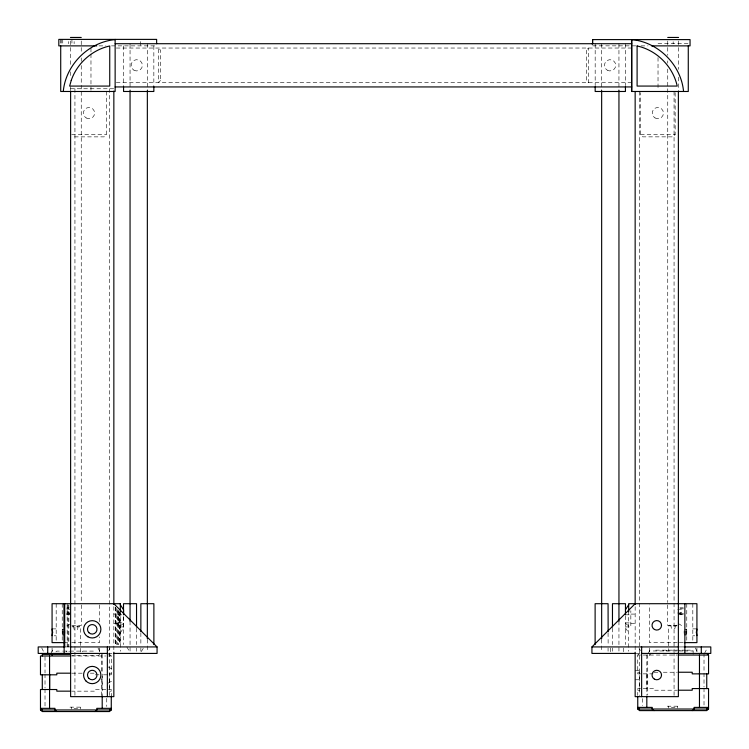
<?xml version="1.0" encoding="UTF-8"?>
<svg xmlns="http://www.w3.org/2000/svg" width="749" height="749" viewBox="0 0 749 749"><rect width="100%" height="100%" fill="white"/><g stroke="black" fill="none" stroke-linecap="round" stroke-linejoin="round"><path stroke-width="0.56" stroke-dasharray="3.75 2.81" d="M595.174 43.714L595.174 85.629M625.434 43.714L625.434 85.629M675.139 92.642L675.139 134.698L672.976 136.861L642.717 136.861L640.564 134.698L640.564 92.642M673.154 43.779L673.154 41.691M50.951 653.418L53.731 647.857M108.624 650.638L110.009 647.857M648.25 653.418L651.031 647.857M704.537 653.418L707.309 647.857M141.327 651.564L144.098 646.93M120.327 632.886L123.566 627.915L123.566 614.302M106.283 91.481L106.283 134.708L104.12 136.87L73.861 136.87L72.419 135.429M650.45 654.401L649.364 655.375L649.364 654.401M55.903 651.911L56.812 651.096L62.401 651.096M99.664 654.364L98.568 655.347L71.745 655.347M640.535 673.866L637.745 673.866L637.745 655.047L639.562 653.418L639.562 655.047M120.327 625.864L123.566 623.374M66.923 625.818L69.694 624.151M108.287 683.116L111.994 680.897M678.379 614.086L683.013 611.306M684.249 634.6L686.767 634.356M680.204 613.534L683.481 613.272M677.733 609.302L683.378 609.003M684.024 633.654L686.767 633.532M683.931 632.793L686.767 632.727M66.474 614.255L70.706 614.236M658.025 43.714L688.284 43.714M99.046 45.876L105.946 45.876M111.489 45.876L156.635 45.876M592.581 45.848L635.91 45.858M641.032 45.876L648.035 45.876M116.31 48.039L631.697 48.03M116.31 82.615L631.697 82.615M70.621 88.757L113.848 88.757M71.698 134.708L106.283 134.708M640.564 134.698L675.139 134.698M66.83 607.814L69.133 607.814M679.867 607.814L683.322 607.814M66.605 608.825L68.796 608.825M680.204 608.825L683.481 608.825M66.82 613L71.408 613M677.583 613L683.322 613M113.848 614.086L118.164 614.086M630.836 614.086L635.152 614.086M66.83 614.732L69.133 614.732M118.164 614.798L123.566 614.798M625.434 614.798L630.836 614.798M679.867 614.732L683.322 614.732M118.164 622.878L123.566 622.878M625.434 622.878L630.836 622.878M113.848 623.589L118.164 623.589M630.836 623.589L635.152 623.589M71.876 625.321L81.463 625.321L81.463 604.846M677.124 625.321L667.528 625.321L667.528 604.846M123.566 626.913L118.164 626.913L118.164 610.753M625.434 626.913L630.836 626.913L630.836 610.753M52.205 628.888L56.184 628.888M62.233 629.179L63.206 629.179M692.816 628.888L696.795 628.888M62.233 629.347L64.199 629.347M684.801 629.347L686.767 629.347M62.233 631.033L64.976 631.033M684.024 631.033L686.767 631.033M62.233 631.894L65.069 631.894M683.931 631.894L686.767 631.894M62.233 635.068L64.62 635.068M684.38 635.068L686.767 635.068M54.19 635.807L56.184 635.807M692.816 635.807L694.8 635.807M63.965 642.614L69.694 642.614M71.745 642.614L99.626 642.614L99.626 636.893M677.255 642.614L649.374 642.614L649.374 604.855M679.306 642.614L685.035 642.614M66.258 646.93L69.816 646.93M679.184 646.93L683.893 646.93M685.644 650.151L654.092 650.151L653.184 650.965L677.283 650.965M686.627 650.151L692.216 650.151L693.125 650.965L693.125 654.401M679.287 650.965L683.135 650.965M684.174 650.965L693.125 650.965M63.384 651.096L94.936 651.096L95.844 651.911M108.202 653.418L112.856 653.418M636.144 653.418L640.798 653.418M108.493 654.364L109.466 654.364L111.283 655.993L111.283 674.812L102.079 674.812L102.079 689.52M637.745 655.047L640.535 655.047M643.194 655.047L677.246 655.047M71.782 655.993L105.834 655.993M108.493 655.993L111.283 655.993M635.152 670.271L640.564 670.271M637.745 672.237L639.562 672.237L639.562 690.213L637.745 690.213M654.092 672.237L658.708 672.237M663.333 672.237L677.199 672.237M71.829 673.182L82.231 673.182M90.32 673.182L94.936 673.182L94.936 674.812L101.162 674.812M111.283 673.182L109.466 673.182L109.466 691.158L111.283 691.158M643.194 673.866L653.072 673.866M635.152 679.783L640.564 679.783M640.535 688.574L637.745 688.574L637.745 695.212M643.194 688.574L654.092 688.574L654.092 690.213L677.199 690.213M105.834 689.52L94.936 689.52L94.936 691.158L71.829 691.158M108.493 689.52L111.283 689.52L111.283 696.158M667.247 706.195L679.053 706.195M69.975 707.14L81.781 707.14M671.338 707.337L674.971 707.337M74.057 708.282L77.69 708.282M685.794 629.179L686.767 629.179M678.294 614.236L683.584 614.255M62.233 632.727L65.069 632.793M62.233 633.532L64.976 633.654M66.745 609.059L71.267 609.302M66.605 613.356L68.796 613.534M62.233 634.356L64.751 634.6M678.379 623.589L683.013 626.37M66.923 611.858L69.694 613.525M108.287 666.938L113.848 670.271M625.434 623.374L628.673 625.864M667.247 650.965L666.348 650.151L666.348 650.965M625.434 627.915L628.673 632.886M126.815 646.93L129.586 651.564M695.269 647.857L698.049 653.418M638.991 647.857L640.376 650.638M97.969 647.857L100.75 653.418M41.691 647.857L44.463 653.418M704.013 653.418L704.013 671.956M704.013 673.117L704.013 687.011M704.013 688.172L704.013 705.549M696.926 648.016L696.926 653.418M692.816 603.703L692.816 641.462M686.767 603.703L686.767 641.462M679.961 650.151L679.961 650.965M678.557 40.961L678.557 69.339M678.557 77.231L678.557 91.481M677.686 706.195L677.686 708.151M676.778 625.106L676.778 625.921L669.522 625.921L669.522 625.106L668.614 625.921L668.614 651.124M675.326 625.434L674.971 628.374L671.338 628.374L670.973 625.434M674.063 91.481L674.063 651.078M674.063 652.239L674.063 695.465M668.614 706.195L668.614 708.151M667.743 40.961L667.743 55.36M667.743 60.847L667.743 63.188M667.743 69.039L667.743 602.533M663.623 650.151L663.623 650.965M658.025 57.57L658.025 90.311M649.374 648.016L649.374 653.418M647.735 654.579L647.735 695.128M646.949 673.866L646.949 688.574M646.827 655.047L646.827 695.212M642.286 698.602L642.286 705.549M639.477 91.481L639.477 695.465M635.152 606.681L635.152 651.106M628.673 610.753L628.673 651.255M625.434 615.95L625.49 644.599M623.271 648.016L623.271 653.418M618.946 43.714L618.946 91.481M618.946 621.23L618.946 651.106M612.467 628.242L612.467 644.599M612.467 648.016L612.467 651.255M610.304 648.016L610.304 653.418M608.066 632.914L608.141 644.599M608.066 648.016L608.066 651.255M601.653 43.714L601.653 90.311M601.653 639.374L601.653 651.106M153.845 45.876L153.845 85.629M147.347 43.714L147.347 91.481M147.347 639.374L147.347 651.106M140.859 632.914L140.859 644.599M140.859 648.016L140.859 651.255M140.69 41.551L140.69 45.876M136.533 628.242L136.533 644.599M136.533 648.016L136.533 651.255M130.054 43.714L130.054 90.32M130.054 621.23L130.054 651.106M123.557 45.876L123.557 85.629M123.51 616.558L123.51 644.599M120.327 610.753L120.327 651.255M120.093 613.057L120.093 644.599M119.746 611.886L119.746 644.599M119.278 611.886L119.278 644.599M118.707 610.716L118.707 644.599M118.033 610.716L118.033 644.599M117.284 609.546L117.284 644.599M116.47 608.385L116.47 644.599M115.608 607.214L115.608 644.599M115.365 607.214L115.365 644.599M113.848 606.624L113.848 651.106M109.523 88.757L109.523 695.475M109.466 654.364L109.466 655.993M106.742 698.386L106.742 706.494M102.201 654.364L102.201 696.158M101.293 654.364L101.293 671.741M101.293 678.688L101.293 696.074M99.626 604.855L99.626 623.159M99.626 648.016L99.626 653.418M90.975 48.208L90.975 52.889M90.975 54.059L90.975 90.311M82.68 651.096L82.68 651.911M81.248 40.961L81.248 53.825M81.257 57.907L81.257 61.381M81.248 65.528L81.248 602.533M80.415 652.07L80.415 626.866L79.506 626.052L79.506 626.866L72.241 626.866L72.241 626.052M80.415 707.14L80.415 709.097M74.937 88.757L74.937 651.05M74.937 652.22L74.937 695.475M74.123 41.551L74.123 43.714M71.932 39.388L71.932 43.714M71.342 707.14L71.342 709.097M70.443 40.961L70.443 66.015M70.443 71.801L70.443 77.587M70.443 86.584L70.443 91.481M69.067 651.096L69.067 651.911M68.852 604.874L68.852 646.93M68.281 41.551L68.281 43.714M68 604.874L68 646.93M67.176 603.703L67.176 646.93M66.343 651.096L66.343 651.911M62.747 39.388L62.747 43.714M62.233 603.703L62.233 641.462M61.24 39.388L61.24 43.714M60.716 39.388L60.716 43.714M56.184 603.703L56.184 641.462M52.074 648.016L52.074 653.418M45.015 656.676L45.015 672.902M45.015 674.053L45.015 687.957M45.015 689.117L45.015 706.494M586.308 50.192L586.308 80.452L588.471 82.615L588.471 48.03L586.308 50.192M160.529 80.452L158.367 82.615L158.367 48.039L160.529 50.192L160.529 80.452M78.055 626.052L77.69 629.319L74.057 629.319L73.702 626.052L78.055 626.052M133.94 70.191A5.617 5.617 0 0 0 142.376 65.322A5.617 5.617 0 0 0 133.94 60.454A5.617 5.617 0 0 0 133.94 70.191M86.182 117.958A5.617 5.617 0 0 0 94.608 113.09A5.617 5.617 0 0 0 86.182 108.221A5.617 5.617 0 0 0 86.182 117.958M655.038 117.958A5.617 5.617 0 0 0 663.464 113.09A5.617 5.617 0 0 0 655.038 108.221A5.617 5.617 0 0 0 655.038 117.958M607.27 70.191A5.617 5.617 0 0 0 615.706 65.322A5.617 5.617 0 0 0 607.27 60.454A5.617 5.617 0 0 0 607.27 70.191"/><path stroke-width="1.12" d="M592.581 39.603L592.581 43.77L592.581 39.603L690.054 39.603L690.054 45.876L651.536 45.876M688.275 45.876L688.284 91.481L631.697 91.481L631.697 39.603C658.352 42.047 681.122 64.817 683.565 91.481M63.272 91.481C65.715 64.817 88.485 42.056 115.14 39.613M63.965 642.614L52.074 642.614L52.074 603.703L120.383 603.703M628.673 611.811L628.673 603.703L696.926 603.703L696.926 642.614L685.035 642.614M696.926 635.639L696.336 632.343L696.926 629.057M625.434 609.761L628.673 604.789M52.093 629.001L52.664 632.343L52.074 635.639M635.152 653.418L591.935 653.418L591.935 646.93L635.152 603.703M109.466 709.968L111.264 708.339L96.752 708.339L96.949 709.968L94.936 711.55M706.738 709.031L708.545 707.393L694.033 707.393L694.229 709.031L692.216 710.604M111.283 696.158L111.264 709.968L109.466 711.55L42.29 711.55L40.483 709.968L40.474 689.52L56.812 689.52L56.812 691.158L70.678 691.158M678.351 690.213L692.216 690.213L692.216 688.574L708.554 688.574L708.545 709.031L706.738 710.604L639.562 710.604L637.764 709.031L637.745 696.327M591.71 43.714L592.581 43.704M70.443 37.45L81.248 37.45M667.743 37.45L678.557 37.45M115.14 43.714L631.697 43.714M96.752 45.876L58.815 45.876L58.815 39.388L156.635 39.388L156.635 43.714M115.14 86.94L631.697 86.94M64.199 642.614L64.751 642.614M684.249 642.614L684.801 642.614M65.163 646.93L38.199 646.93L38.199 653.418L107.36 653.418M70.621 646.93L157.065 646.93L157.065 653.418L113.848 653.418M591.935 646.93L678.379 646.93M683.837 646.93L710.801 646.93L710.801 653.418L641.64 653.418M70.612 654.364L42.29 654.364L42.29 655.993M678.416 655.047L708.554 655.047L708.554 673.866L692.216 673.866L692.216 672.237L678.351 672.237M70.612 655.993L40.474 655.993L40.474 674.812L56.812 674.812L56.812 673.182L70.678 673.182M637.764 709.031L708.545 709.031M40.483 709.968L111.264 709.968M654.092 710.604L652.079 709.031L652.276 707.393L637.764 707.393L639.562 709.031M56.812 711.55L54.799 709.968L54.995 708.339L40.483 708.339L42.29 709.968M706.738 653.418L708.554 655.047M113.848 603.703L157.065 646.93M120.327 604.789L123.566 609.761L123.566 614.798M706.747 673.866L706.747 688.574M701.289 646.93L701.289 653.418M699.472 655.047L699.472 707.393M684.867 603.703L684.867 653.418M678.379 91.481L678.379 696.645L635.152 696.645L635.152 652.239M646.827 696.327L646.827 707.393M641.64 646.93L641.64 696.645M635.152 91.481L635.152 604.34M631.697 39.603L631.697 91.481M625.434 86.8L625.434 91.481L595.174 91.481L595.174 86.8M625.434 614.798L625.49 603.703L612.467 603.703L612.467 627.072M618.946 90.526L618.946 621.23M608.141 631.744L608.066 603.703L595.118 603.703L595.118 644.599M601.653 90.526L601.653 638.757M153.845 86.8L153.845 91.481L123.557 91.481L123.557 86.8M153.882 644.599L153.882 603.703L140.859 603.703L140.859 631.744M147.347 90.526L147.347 638.757M136.533 627.072L136.533 603.703L123.51 603.703L123.51 614.217M130.054 90.526L130.054 621.23M120.327 603.703L120.327 611.811M115.14 39.388L115.14 91.481L60.716 91.481L60.716 45.876M113.848 91.088L113.848 604.293M113.848 652.22L113.848 696.645L70.621 696.645L70.621 91.088M107.36 646.93L107.36 696.645M102.201 696.158L102.201 708.339M64.714 603.703L64.714 646.93M64.367 603.703L64.367 646.93M64.161 603.703L64.133 653.418M52.093 654.364L52.093 655.347M49.668 674.812L49.668 689.52M49.556 655.993L49.556 708.339M47.711 646.93L47.711 653.418M42.281 674.812L42.29 689.52M637.099 45.961L637.099 86.069L677.208 86.069C672.948 66.446 656.723 50.22 637.099 45.961M71.249 80.368L69.629 86.079L109.738 86.079L109.738 45.97C92.108 49.846 77.081 63.281 71.249 80.368M654.392 679.146A4.756 4.756 0 0 0 661.526 675.027A4.756 4.756 0 0 0 654.392 670.917A4.756 4.756 0 0 0 654.392 679.146M654.392 629.441A4.756 4.756 0 0 0 661.526 625.321A4.756 4.756 0 0 0 654.392 621.202A4.756 4.756 0 0 0 654.392 629.441M88.869 632.68A4.756 4.756 0 0 0 96.827 630.546A4.756 4.756 0 0 0 91.004 624.722A4.756 4.756 0 0 0 88.869 632.68M88.869 678.388A4.756 4.756 0 0 0 96.827 676.263A4.756 4.756 0 0 0 91.004 670.439A4.756 4.756 0 0 0 88.869 678.388M86.116 681.141A8.642 8.642 0 0 0 100.581 677.265A8.642 8.642 0 0 0 89.992 666.676A8.642 8.642 0 0 0 86.116 681.141M87.905 636.8A8.642 8.642 0 0 0 100.881 629.31A8.642 8.642 0 0 0 87.905 621.829A8.642 8.642 0 0 0 87.905 636.8"/></g></svg>
